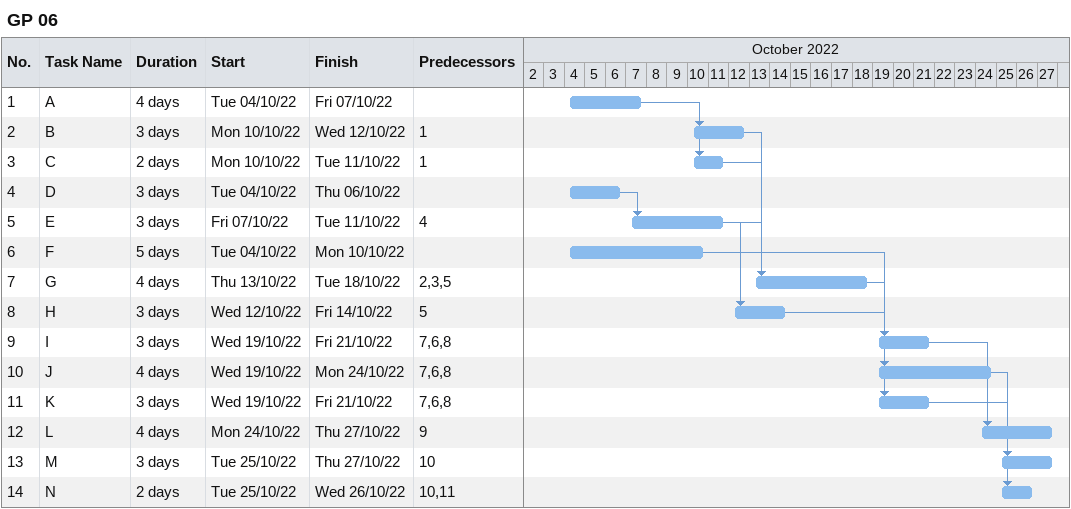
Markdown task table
GP 06

| ID | Task | Duration | Start | Finish | Predecessors |
|---|---|---|---|---|---|
| 1 | A | 4d | 2022-10-04 | 2022-10-07 |  |
| 2 | B | 3d | 2022-10-10 | 2022-10-12 | 1 |
| 3 | C | 2d | 2022-10-10 | 2022-10-11 | 1 |
| 4 | D | 3d | 2022-10-04 | 2022-10-06 |  |
| 5 | E | 3d | 2022-10-07 | 2022-10-11 | 4 |
| 6 | F | 5d | 2022-10-04 | 2022-10-10 |  |
| 7 | G | 4d | 2022-10-13 | 2022-10-18 | 2, 3, 5 |
| 8 | H | 3d | 2022-10-12 | 2022-10-14 | 5 |
| 9 | I | 3d | 2022-10-19 | 2022-10-21 | 7, 6, 8 |
| 10 | J | 4d | 2022-10-19 | 2022-10-24 | 7, 6, 8 |
| 11 | K | 3d | 2022-10-19 | 2022-10-21 | 7, 6, 8 |
| 12 | L | 4d | 2022-10-24 | 2022-10-27 | 9 |
| 13 | M | 3d | 2022-10-25 | 2022-10-27 | 10 |
| 14 | N | 2d | 2022-10-25 | 2022-10-26 | 10, 11 |
